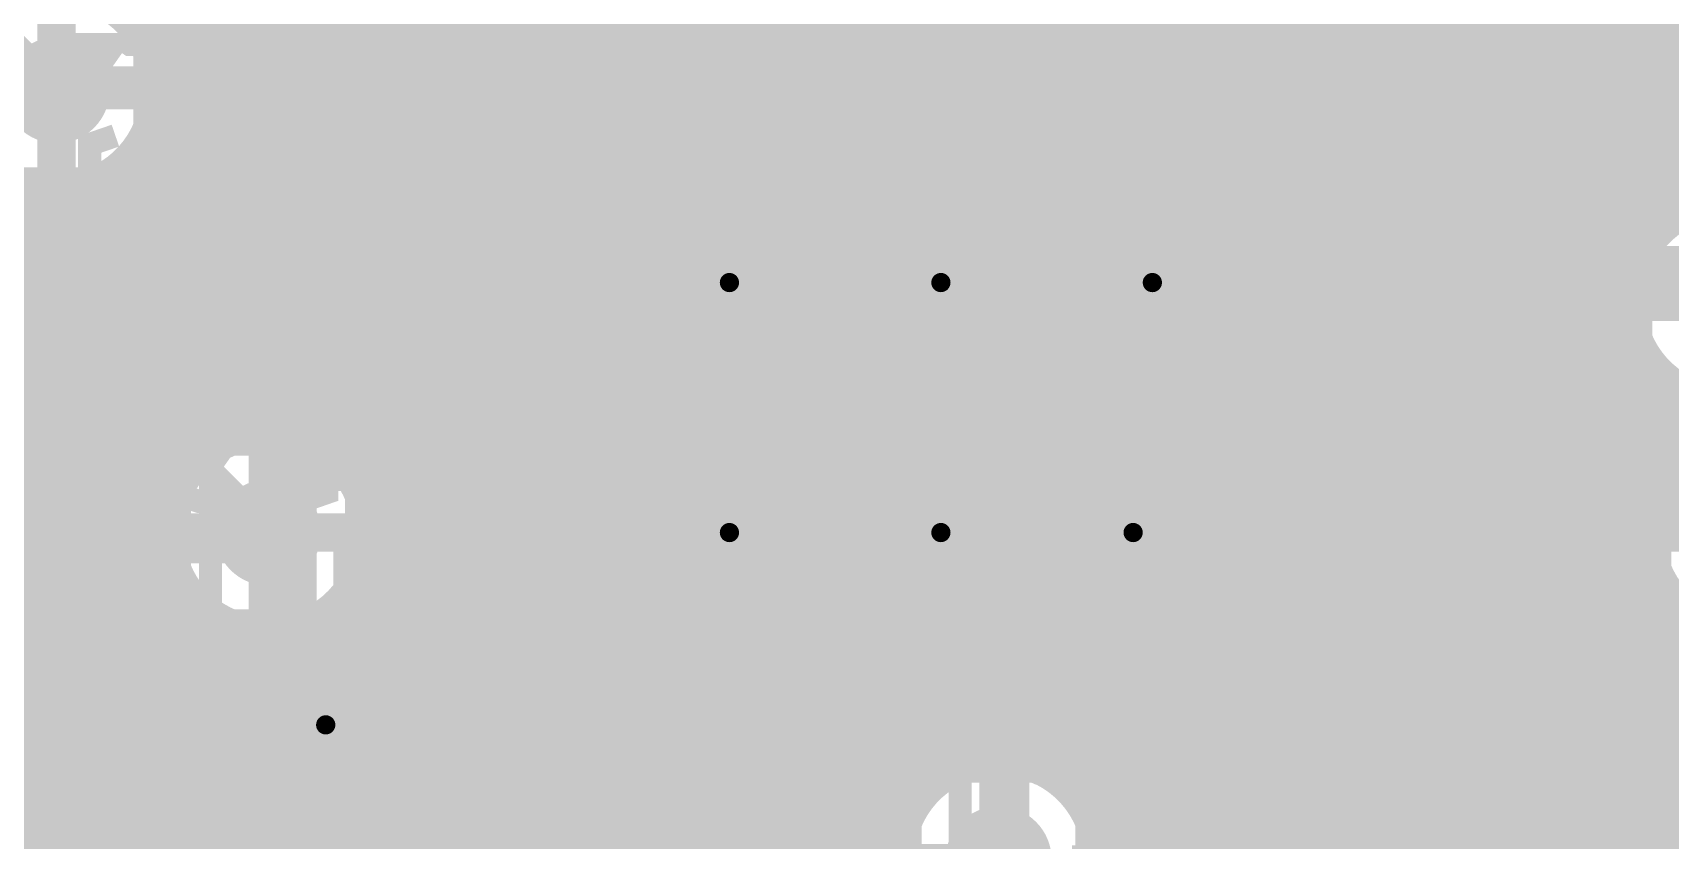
# Model space of a CAD drawing. Extents: x -7 to 100, y -42 to 30.
# Drawn here: x 81 to 91.81, y 6.1 to 11.43 of the extents above; entities that cross this region are included whole.
import ezdxf

# ---------------------------------------------------------------- set-up
doc = ezdxf.new("R2010")
doc.units = 0
doc.header["$MEASUREMENT"] = 0
doc.layers.get('0').update_dxf_attribs({"linetype": 'CONTINUOUS'})
for name, color, linetype in [('22-315-0_BOT', 7, 'CONTINUOUS'), ('22-315-0_DRD', 7, 'CONTINUOUS'), ('22-315-0_GND', 6, 'CONTINUOUS'), ('22-315-0_IN1', 4, 'CONTINUOUS'), ('22-315-0_SMB', 3, 'CONTINUOUS'), ('22-315-0_SMT', 5, 'CONTINUOUS'), ('22-315-0_SPB', 10, 'CONTINUOUS'), ('22-315-0_SPT', 14, 'CONTINUOUS'), ('22-315-0_SSB', 9, 'CONTINUOUS'), ('22-315-0_SST', 12, 'CONTINUOUS'), ('22-315-0_TOP', 11, 'CONTINUOUS'), ('THRUHOLE_TAP', 15, 'CONTINUOUS')]:
    doc.layers.add(name, color=color, linetype=linetype)

# ---------------------------------------------------------------- blocks, each defined once
blk = doc.blocks.new('ROUND_30')
at = {"const_width": 0.35052}
blk.add_lwpolyline([(-0.17526, 0, 1), (0.17526, 0, 1)], format="xyb", close=True, dxfattribs=at)
blk = doc.blocks.new('ROUND_56')
at = {"const_width": 0.35052}
blk.add_lwpolyline([(-0.17526, 0, 1), (0.17526, 0, 1)], format="xyb", close=True, dxfattribs=at)
blk = doc.blocks.new('RECTANGLE_23')
blk.add_solid([(0.508, 0.635), (0.508, -0.635), (-0.508, 0.635), (-0.508, -0.635)])
blk = doc.blocks.new('ROUND_65')
at = {"const_width": 0.35052}
blk.add_lwpolyline([(-0.17526, 0, 1), (0.17526, 0, 1)], format="xyb", close=True, dxfattribs=at)
blk = doc.blocks.new('ROUND_80')
at = {"const_width": 0.0635}
blk.add_lwpolyline([(-0.03175, 0, 1), (0.03175, 0, 1)], format="xyb", close=True, dxfattribs=at)
blk = doc.blocks.new('ROUND_81')
at = {"const_width": 0.0635}
blk.add_lwpolyline([(-0.03175, 0, 1), (0.03175, 0, 1)], format="xyb", close=True, dxfattribs=at)
blk = doc.blocks.new('RECTANGLE_2')
blk.add_solid([(0.63627, 0.51308), (0.63627, -0.51308), (-0.63627, 0.51308), (-0.63627, -0.51308)])
blk = doc.blocks.new('RECTANGLE_8')
blk.add_solid([(0.4826, 0.4064), (0.4826, -0.4064), (-0.4826, 0.4064), (-0.4826, -0.4064)])
blk = doc.blocks.new('RECTANGLE_39')
blk.add_solid([(1.49987, 2.16027), (1.49987, -2.16027), (-1.49987, 2.16027), (-1.49987, -2.16027)])
blk = doc.blocks.new('RECTANGLE_40')
blk.add_solid([(0.82423, 0.22479), (0.82423, -0.22479), (-0.82423, 0.22479), (-0.82423, -0.22479)])
blk = doc.blocks.new('ROUND_83')
at = {"const_width": 0.10033}
blk.add_lwpolyline([(-0.050164, 0, 1), (0.050164, 0, 1)], format="xyb", close=True, dxfattribs=at)

msp = doc.modelspace()

# ---------------------------------------------------------------- linework, layer by layer
at = {"layer": '22-315-0_BOT'}
for points, const_width in [([(69.85, 26.67), (71.882, 28.702), (79.883, 28.702), (82.042, 26.543), (85.217, 26.543), (86.487, 25.273), (88.9, 25.273), (93.472, 20.701), (93.472, 8.128), (91.059, 5.715), (89.408, 5.715), (88.519, 6.604), (88.519, 6.858)], 0.2032), ([(85.6996, 24.4856), (85.6996, 7.8232)], 0.254), ([(85.9282, 24.4856), (85.9282, 7.8232)], 0.254), ([(86.1568, 24.4856), (86.1568, 7.8232)], 0.254), ([(86.3854, 24.4856), (86.3854, 7.8232)], 0.254), ([(86.614, 24.4856), (86.614, 7.8232)], 0.254), ([(86.8426, 24.4856), (86.8426, 7.8232)], 0.254), ([(87.0712, 24.4856), (87.0712, 6.57606)], 0.254), ([(87.2998, 24.4856), (87.2998, 6.64464)], 0.254), ([(87.5284, 24.4856), (87.5284, 6.63194)], 0.254), ([(87.757, 24.4856), (87.757, 7.8232)], 0.254), ([(87.9856, 24.4856), (87.9856, 7.8232)], 0.254), ([(88.2142, 24.4856), (88.2142, 7.8232)], 0.254), ([(88.4428, 24.4856), (88.4428, 7.8232)], 0.254), ([(88.6714, 24.29256), (88.6714, 7.8232)], 0.254), ([(84.074, 6.858), (83.312, 7.62), (83.312, 8.382), (82.423, 9.271), (82.423, 12.7), (81.407, 13.716), (81.407, 14.859), (82.677, 16.129), (82.677, 20.701), (84.963, 22.987), (84.963, 24.13)], 0.2032), ([(88.9, 24.06396), (88.9, 7.8232)], 0.254), ([(89.1286, 23.83536), (89.1286, 7.8232)], 0.254), ([(85.471, 23.67788), (85.471, 7.8232)], 0.254), ([(89.3572, 23.60676), (89.3572, 6.33984)], 0.254), ([(89.5858, 23.37816), (89.5858, 6.1214)], 0.254), ([(89.8144, 23.14956), (89.8144, 7.8232)], 0.254), ([(90.043, 22.92096), (90.043, 7.8232)], 0.254), ([(90.2716, 22.69236), (90.2716, 7.8232)], 0.254), ([(90.5002, 22.46376), (90.5002, 7.8232)], 0.254), ([(90.7288, 22.23516), (90.7288, 7.8232)], 0.254), ([(90.9574, 22.00656), (90.9574, 7.8232)], 0.254), ([(91.186, 21.77796), (91.186, 7.8232)], 0.254), ([(91.4146, 21.54936), (91.4146, 6.64464)], 0.254), ([(85.2424, 21.15058), (85.2424, 5.5372)], 0.254), ([(85.0138, 20.79752), (85.0138, 5.5372)], 0.254), ([(84.7852, 20.56892), (84.7852, 7.8232)], 0.254), ([(83.6422, 15.88516), (83.6422, 8.61822)], 0.254), ([(83.8708, 15.92072), (83.8708, 7.8232)], 0.254), ([(84.0994, 15.92072), (84.0994, 7.8232)], 0.254), ([(84.328, 15.92072), (84.328, 7.8232)], 0.254), ([(84.5566, 15.92072), (84.5566, 7.8232)], 0.254), ([(83.4136, 15.65656), (83.4136, 8.85444)], 0.254), ([(83.185, 15.42796), (83.185, 9.08304)], 0.254), ([(82.9564, 15.19936), (82.9564, 9.31164)], 0.254), ([(74.803, 13.335), (77.724, 13.335), (79.121, 11.938), (80.264, 11.938), (81.153, 11.049)], 0.2032), ([(91.5162, 13.335), (91.5162, 9.652)], 0.254), ([(82.8294, 12.7), (82.8294, 9.43864)], 0.254), ([(91.5162, 11.3538), (82.8294, 11.3538)], 0.254), ([(77.216, 11.303), (79.375, 11.303), (82.55, 8.128)], 0.2032), ([(91.5162, 11.1252), (82.8294, 11.1252)], 0.254), ([(91.5162, 10.8966), (82.8294, 10.8966)], 0.254), ([(91.5162, 10.668), (82.8294, 10.668)], 0.254), ([(91.5162, 10.4394), (82.8294, 10.4394)], 0.254), ([(91.5162, 10.2108), (82.8294, 10.2108)], 0.254), ([(91.5162, 9.9822), (82.8294, 9.9822)], 0.254), ([(91.5162, 9.7536), (82.8294, 9.7536)], 0.254), ([(91.5289, 9.525), (82.8294, 9.525)], 0.254), ([(82.8294, 9.43864), (83.59902, 8.66902)], 0.254), ([(91.61526, 9.2964), (82.97164, 9.2964)], 0.254), ([(91.6432, 9.25322), (91.6432, 6.87324)], 0.254), ([(91.84132, 9.0678), (83.20024, 9.0678)], 0.254), ([(91.8718, 9.05002), (91.8718, 8.63092)], 0.254), ([(81.17586, 8.92556), (81.8769, 8.22452)], 0.254), ([(81.1784, 8.89), (81.1784, 8.128)], 0.254), ([(81.26476, 8.8392), (81.1784, 8.8392)], 0.254), ([(81.3562, 8.74776), (81.3562, 7.8232)], 0.254), ([(92.59316, 8.8392), (83.42884, 8.8392)], 0.254), ([(81.49336, 8.6106), (81.1784, 8.6106)], 0.254), ([(91.84894, 8.6106), (83.64728, 8.6106)], 0.254), ([(81.5848, 8.51916), (81.5848, 7.8232)], 0.254), ([(81.72196, 8.382), (81.1784, 8.382)], 0.254), ([(83.7184, 8.382), (83.7184, 7.8232)], 0.254), ([(91.69908, 8.382), (83.7184, 8.382)], 0.254), ([(81.8134, 8.29056), (81.8134, 7.8232)], 0.254), ([(81.86928, 8.1534), (81.1784, 8.1534)], 0.254), ([(91.64828, 8.1534), (83.7184, 8.1534)], 0.254), ([(81.89976, 7.9248), (81.12252, 7.9248)], 0.254), ([(81.1276, 7.92988), (81.1276, 7.8232)], 0.254), ([(91.67876, 7.9248), (83.7184, 7.9248)], 0.254), ([(81.94294, 7.8232), (81.04124, 7.8232)], 0.254), ([(81.661, 7.8232), (81.661, 6.858)], 0.254), ([(84.9122, 7.8232), (83.7184, 7.8232)], 0.254), ([(84.9122, 7.8232), (84.9122, 5.8928)], 0.254), ([(86.9442, 7.8232), (85.2678, 7.8232), (85.2678, 5.8928)], 0.254), ([(86.106, 7.8232), (86.106, 6.858)], 0.254), ([(86.9442, 7.8232), (86.9442, 6.49478)], 0.254), ([(89.3572, 7.8232), (87.6808, 7.8232)], 0.254), ([(87.6808, 7.8232), (87.6808, 6.57606)], 0.254), ([(89.3572, 7.8232), (89.3572, 6.33984)], 0.254), ([(91.3892, 7.8232), (89.7128, 7.8232)], 0.254), ([(89.7128, 7.8232), (89.7128, 6.1214)], 0.254), ([(90.551, 7.8232), (90.551, 6.858)], 0.254), ([(93.75902, 7.84098), (91.3511, 5.43052)], 0.254), ([(91.3892, 7.8232), (91.3892, 6.61924)], 0.254), ([(85.2678, 7.6962), (84.9122, 7.6962)], 0.254), ([(87.6808, 7.6962), (86.9442, 7.6962)], 0.254), ([(89.7128, 7.6962), (89.3572, 7.6962)], 0.254), ([(91.80322, 7.6962), (91.3892, 7.6962)], 0.254), ([(91.8718, 7.62508), (91.8718, 7.10184)], 0.254), ([(82.4992, 7.44982), (82.4992, 5.8928)], 0.254), ([(82.4992, 7.44982), (82.4992, 1.83388)], 0.254), ([(82.4992, 7.44982), (82.55, 7.44792)], 0.254), ([(82.93608, 7.4676), (82.71002, 7.4676)], 0.254), ([(82.7278, 7.47014), (82.7278, 1.87452)], 0.254), ([(85.2678, 7.4676), (84.9122, 7.4676)], 0.254), ([(87.6808, 7.4676), (86.9442, 7.4676)], 0.254), ([(89.7128, 7.4676), (89.3572, 7.4676)], 0.254), ([(92.16644, 7.4676), (91.3892, 7.4676)], 0.254), ([(92.22486, 7.4549), (91.3892, 6.61924)], 0.254), ([(82.9564, 7.42188), (82.9564, 1.83388)], 0.254), ([(83.11896, 7.239), (82.4992, 7.239)], 0.254), ([(83.02752, 7.3279), (83.2358, 7.12216)], 0.254), ([(85.2678, 7.239), (84.9122, 7.239)], 0.254), ([(87.6808, 7.239), (86.9442, 7.239)], 0.254), ([(89.7128, 7.239), (89.3572, 7.239)], 0.254), ([(92.00896, 7.239), (91.3892, 7.239)], 0.254), ([(83.185, 7.17296), (83.185, 1.8161)], 0.254), ([(83.2358, 7.12216), (83.2358, 5.8928)], 0.254), ([(83.2358, 7.0104), (82.4992, 7.0104)], 0.254), ([(85.2678, 7.0104), (84.9122, 7.0104)], 0.254), ([(87.6808, 7.0104), (86.9442, 7.0104)], 0.254), ([(89.7128, 7.0104), (89.3572, 7.0104)], 0.254), ([(91.78036, 7.0104), (91.3892, 7.0104)], 0.254), ([(80.8228, 6.858), (81.661, 6.858)], 0.254), ([(81.661, 5.8928), (81.661, 6.858)], 0.254), ([(82.4992, 6.858), (81.661, 6.858)], 0.254), ([(81.661, 6.858), (82.931, 6.858)], 0.2032), ([(82.931, 6.858), (81.661, 6.858)], 0.2032), ([(85.2678, 6.858), (86.106, 6.858)], 0.254), ([(86.106, 5.8928), (86.106, 6.858)], 0.254), ([(86.9442, 6.858), (86.106, 6.858)], 0.254), ([(89.7128, 6.858), (90.551, 6.858)], 0.254), ([(91.3892, 6.858), (90.551, 6.858)], 0.254), ([(83.2358, 6.7818), (82.4992, 6.7818)], 0.254), ([(85.2678, 6.7818), (84.9122, 6.7818)], 0.254), ([(87.6808, 6.7818), (86.9442, 6.7818)], 0.254), ([(89.7128, 6.7818), (89.3572, 6.7818)], 0.254), ([(91.55176, 6.7818), (91.3892, 6.7818)], 0.254), ([(83.2358, 6.5532), (82.4992, 6.5532)], 0.254), ([(85.2678, 6.5532), (84.9122, 6.5532)], 0.254), ([(87.02802, 6.5532), (86.9442, 6.5532)], 0.254), ([(89.7128, 6.5532), (89.3572, 6.5532)], 0.254), ([(83.2358, 6.3246), (82.4992, 6.3246)], 0.254), ([(85.2678, 6.3246), (84.9122, 6.3246)], 0.254), ([(89.3572, 6.33984), (89.57564, 6.1214)], 0.254), ([(89.7128, 6.3246), (89.37244, 6.3246)], 0.254), ([(83.2358, 6.096), (82.4992, 6.096)], 0.254), ([(85.2678, 6.096), (84.9122, 6.096)], 0.254), ([(89.7128, 6.1214), (89.57564, 6.1214)], 0.254)]:
    msp.add_lwpolyline(points, dxfattribs=dict(at, const_width=const_width))
at = {"layer": '22-315-0_BOT', "const_width": 0.254}
for points in [[(91.5162, 9.652, 0.4142136), (92.202, 8.9662)], [(81.1784, 8.89, 0.0219584), (81.17683, 8.92564)], [(81.1784, 8.89, 0.0219584), (81.17683, 8.92564)], [(92.329, 8.80872, 0.4142136), (91.64828, 8.128)], [(83.7184, 8.382, 0.1989124), (83.59937, 8.66937)], [(81.8769, 8.22452, 0.0356214), (81.87002, 8.128)], [(81.05902, 7.84098, 0.1989124), (81.17791, 8.128)], [(81.86928, 8.128, 0.1168577), (81.94165, 7.82255)], [(91.64828, 8.128, 0.3699373), (92.22486, 7.4549)], [(82.55, 7.44728, 0.140665), (82.91101, 7.55089)], [(82.91068, 7.55142, 0.1552667), (83.02411, 7.33211)], [(82.91068, 7.55142, 0.1552667), (83.02411, 7.33211)], [(87.376, 6.64972, 0.1736055), (86.94397, 6.49505)], [(87.6808, 6.57606, 0.1168576), (87.376, 6.64828)]]:
    msp.add_lwpolyline(points, format="xyb", dxfattribs=at)
at = {"layer": '22-315-0_DRD', "const_width": 0.254}
for points in [[(84.963, 12.192), (84.963, 10.922)], [(85.598, 12.192), (85.598, 10.922)], [(86.233, 10.922), (86.233, 12.192)], [(86.36, 12.192), (86.36, 10.922)], [(86.995, 12.192), (86.995, 10.922)], [(87.63, 10.922), (87.63, 12.192)], [(87.757, 12.192), (87.757, 10.922)], [(88.392, 12.192), (88.392, 10.922)], [(89.027, 10.922), (89.027, 12.192)], [(81.153, 11.684), (81.153, 10.414)], [(81.788, 10.414), (81.788, 11.684)], [(81.788, 11.049), (80.518, 11.049)], [(84.963, 10.922), (86.233, 10.922)], [(86.36, 10.922), (87.63, 10.922)], [(87.757, 10.922), (89.027, 10.922)], [(80.518, 10.414), (81.788, 10.414)], [(84.963, 10.414), (84.963, 9.144)], [(86.233, 10.414), (84.963, 10.414)], [(85.598, 10.414), (85.598, 9.144)], [(86.233, 9.144), (86.233, 10.414)], [(86.36, 10.414), (86.36, 9.144)], [(87.63, 10.414), (86.36, 10.414)], [(86.995, 10.414), (86.995, 9.144)], [(87.63, 9.144), (87.63, 10.414)], [(87.757, 10.414), (87.757, 9.144)], [(89.027, 10.414), (87.757, 10.414)], [(88.392, 10.414), (88.392, 9.144)], [(89.027, 9.144), (89.027, 10.414)], [(91.567, 10.287), (91.567, 9.017)], [(92.837, 10.287), (91.567, 10.287)], [(86.233, 9.779), (84.963, 9.779)], [(87.63, 9.779), (86.36, 9.779)], [(89.027, 9.779), (87.757, 9.779)], [(92.837, 9.652), (91.567, 9.652)], [(84.963, 9.144), (86.233, 9.144)], [(86.36, 9.144), (87.63, 9.144)], [(87.757, 9.144), (89.027, 9.144)], [(91.567, 9.017), (92.837, 9.017)], [(81.915, 8.763), (81.915, 7.493)], [(83.185, 8.763), (81.915, 8.763)], [(82.55, 8.763), (82.55, 7.493)], [(83.185, 7.493), (83.185, 8.763)], [(84.963, 8.763), (84.963, 7.493)], [(86.233, 8.763), (84.963, 8.763)], [(85.598, 8.763), (85.598, 7.493)], [(86.233, 7.493), (86.233, 8.763)], [(86.36, 8.763), (86.36, 7.493)], [(87.63, 8.763), (86.36, 8.763)], [(86.995, 8.763), (86.995, 7.493)], [(87.63, 8.763), (87.63, 7.493)], [(88.9, 8.763), (87.63, 8.763)], [(87.63, 7.493), (87.63, 8.763)], [(88.265, 8.763), (88.265, 7.493)], [(88.9, 7.493), (88.9, 8.763)], [(91.694, 8.763), (91.694, 7.493)], [(92.964, 8.763), (91.694, 8.763)], [(83.185, 8.128), (81.915, 8.128)], [(86.233, 8.128), (84.963, 8.128)], [(87.63, 8.128), (86.36, 8.128)], [(88.9, 8.128), (87.63, 8.128)], [(92.964, 8.128), (91.694, 8.128)], [(81.915, 7.493), (83.185, 7.493)], [(82.296, 7.493), (82.296, 6.223)], [(83.566, 7.493), (82.296, 7.493)], [(82.296, 7.493), (82.296, 6.223)], [(83.566, 7.493), (82.296, 7.493)], [(82.931, 7.493), (82.931, 6.223)], [(82.931, 7.493), (82.931, 6.223)], [(83.566, 6.223), (83.566, 7.493)], [(83.566, 6.223), (83.566, 7.493)], [(84.963, 7.493), (86.233, 7.493)], [(86.36, 7.493), (87.63, 7.493)], [(87.63, 7.493), (88.9, 7.493)], [(91.694, 7.493), (92.964, 7.493)], [(83.566, 6.858), (82.296, 6.858)], [(83.566, 6.858), (82.296, 6.858)], [(86.741, 6.604), (86.741, 5.334)], [(88.011, 6.604), (86.741, 6.604)], [(87.376, 6.604), (87.376, 5.334)], [(88.011, 5.334), (88.011, 6.604)], [(82.296, 6.223), (83.566, 6.223)], [(82.296, 6.223), (83.566, 6.223)]]:
    msp.add_lwpolyline(points, dxfattribs=at)
at = {"layer": '22-315-0_IN1', "const_width": 0.254}
for points in [[(89.2048, 29.337), (89.2048, 0.508)], [(90.805, 24.30018), (90.805, 0.508)], [(91.0336, 24.30018), (91.0336, 0.508)], [(91.2622, 24.30018), (91.2622, 0.508)], [(91.4908, 24.30018), (91.4908, 1.61544)], [(83.7184, 22.81936), (83.7184, 0.508)], [(83.4898, 22.63394), (83.4898, 7.24408)], [(83.0326, 22.57806), (83.0326, 8.60552)], [(83.2612, 22.56536), (83.2612, 7.45236)], [(83.947, 21.09216), (83.947, 0.508)], [(84.1756, 20.7899), (84.1756, 0.508)], [(84.4042, 20.67814), (84.4042, 0.508)], [(84.6328, 20.65782), (84.6328, 0.508)], [(84.8614, 20.71624), (84.8614, 0.508)], [(89.4334, 15.57782), (89.4334, 0.508)], [(90.5764, 15.45082), (90.5764, 0.508)], [(89.662, 15.31366), (89.662, 0.508)], [(90.3478, 15.2654), (90.3478, 0.508)], [(89.8906, 15.21206), (89.8906, 0.508)], [(90.1192, 15.19936), (90.1192, 0.508)], [(82.804, 13.85316), (82.804, 8.75792)], [(82.5754, 13.5509), (82.5754, 8.80618)], [(82.3468, 13.43914), (82.3468, 8.7757)], [(91.7194, 12.85494), (91.7194, 10.12952)], [(82.1182, 11.94308), (82.1182, 8.65378)], [(81.8896, 11.80592), (81.8896, 8.28802)], [(81.661, 11.76528), (81.661, 11.50112)], [(84.92236, 11.4808), (81.67878, 11.4808)], [(86.31936, 11.4808), (86.27364, 11.4808)], [(87.71636, 11.4808), (87.67064, 11.4808)], [(96.78416, 11.4808), (89.06764, 11.4808)], [(84.99094, 11.2522), (81.8007, 11.2522)], [(86.38794, 11.2522), (86.20506, 11.2522)], [(86.233, 11.31316), (86.233, 10.0203)], [(87.78494, 11.2522), (87.60206, 11.2522)], [(87.6046, 11.25474), (87.6046, 10.07872)], [(96.90862, 11.2522), (88.99906, 11.2522)], [(86.4616, 11.13536), (86.4616, 10.20064)], [(87.8332, 11.16838), (87.8332, 10.16508)], [(88.9762, 11.20902), (88.9762, 10.12698)], [(85.17636, 11.0236), (81.83118, 11.0236)], [(85.09, 11.10488), (85.09, 10.23112)], [(86.57336, 11.0236), (86.01964, 11.0236)], [(87.97036, 11.0236), (87.41664, 11.0236)], [(97.12706, 11.0236), (88.81364, 11.0236)], [(85.3186, 10.93724), (85.3186, 10.39876)], [(86.0044, 11.0109), (86.0044, 10.32256)], [(86.6902, 10.94994), (86.6902, 10.38606)], [(87.376, 10.99312), (87.376, 10.34288)], [(88.0618, 10.96264), (88.0618, 10.37336)], [(88.7476, 10.97788), (88.7476, 10.35812)], [(85.5472, 10.87882), (85.5472, 10.45718)], [(85.7758, 10.89914), (85.7758, 10.43432)], [(86.9188, 10.88136), (86.9188, 10.45464)], [(87.1474, 10.89406), (87.1474, 10.44194)], [(88.2904, 10.8839), (88.2904, 10.44956)], [(88.519, 10.88898), (88.519, 10.44702)], [(97.22612, 10.795), (81.78292, 10.795)], [(81.661, 10.59688), (81.661, 0.508)], [(96.96196, 10.5664), (81.63052, 10.5664)], [(80.9752, 10.39114), (80.9752, 3.76936)], [(81.2038, 10.37082), (81.2038, 3.56108)], [(81.4324, 10.42924), (81.4324, 0.508)], [(85.20938, 10.3378), (74.16292, 10.3378)], [(86.60638, 10.3378), (85.98408, 10.3378)], [(88.00338, 10.3378), (87.38108, 10.3378)], [(96.81464, 10.3378), (88.77808, 10.3378)], [(85.00364, 10.1092), (69.25818, 10.1092)], [(86.40064, 10.1092), (86.19236, 10.1092)], [(87.79764, 10.1092), (87.58936, 10.1092)], [(91.69908, 10.1092), (88.98636, 10.1092)], [(84.9249, 9.8806), (69.19976, 9.8806)], [(86.3219, 9.8806), (86.26856, 9.8806)], [(87.7189, 9.8806), (87.66556, 9.8806)], [(91.56192, 9.8806), (89.06256, 9.8806)], [(84.92998, 9.652), (69.03212, 9.652)], [(86.32698, 9.652), (86.26602, 9.652)], [(87.72398, 9.652), (87.66302, 9.652)], [(91.52128, 9.652), (89.06002, 9.652)], [(86.233, 9.53516), (86.233, 8.3693)], [(85.01888, 9.4234), (63.40602, 9.4234)], [(86.41588, 9.4234), (86.17712, 9.4234)], [(87.81288, 9.4234), (87.57412, 9.4234)], [(87.6046, 9.47674), (87.6046, 8.42772)], [(91.56192, 9.4234), (88.97112, 9.4234)], [(88.9762, 9.43102), (88.9762, 0.508)], [(85.09, 9.32688), (85.09, 8.58012)], [(86.4616, 9.35736), (86.4616, 8.54964)], [(87.8332, 9.39038), (87.8332, 8.65378)], [(85.25002, 9.1948), (69.85508, 9.1948)], [(86.64702, 9.1948), (85.94598, 9.1948)], [(86.0044, 9.2329), (86.0044, 8.67156)], [(88.04402, 9.1948), (87.34298, 9.1948)], [(87.376, 9.21512), (87.376, 8.69188)], [(88.0618, 9.18464), (88.0618, 8.7757)], [(91.69908, 9.1948), (88.73998, 9.1948)], [(88.7476, 9.19988), (88.7476, 8.60552)], [(85.3186, 9.15924), (85.3186, 8.74776)], [(85.5472, 9.10082), (85.5472, 8.80618)], [(85.7758, 9.12114), (85.7758, 8.78332)], [(86.6902, 9.17194), (86.6902, 8.73506)], [(86.9188, 9.10336), (86.9188, 8.80364)], [(87.1474, 9.11606), (87.1474, 8.79094)], [(88.2904, 9.1059), (88.2904, 8.80618)], [(88.519, 9.11098), (88.519, 8.75792)], [(91.7194, 9.17194), (91.7194, 8.42772)], [(97.2058, 8.9662), (70.06336, 8.9662)], [(82.24774, 8.7376), (70.13956, 8.7376)], [(85.29574, 8.7376), (82.84972, 8.7376)], [(86.69274, 8.7376), (85.89772, 8.7376)], [(87.96274, 8.7376), (87.29472, 8.7376)], [(92.02674, 8.7376), (88.56472, 8.7376)], [(81.98612, 8.509), (70.13702, 8.509)], [(85.03412, 8.509), (83.11388, 8.509)], [(86.43112, 8.509), (86.16188, 8.509)], [(87.70112, 8.509), (87.55888, 8.509)], [(91.76512, 8.509), (88.82888, 8.509)], [(81.88706, 8.2804), (70.04812, 8.2804)], [(84.93506, 8.2804), (83.21294, 8.2804)], [(86.33206, 8.2804), (86.26094, 8.2804)], [(91.66606, 8.2804), (88.92794, 8.2804)], [(81.87436, 8.0518), (69.81698, 8.0518)], [(84.92236, 8.0518), (83.22564, 8.0518)], [(86.31936, 8.0518), (86.27364, 8.0518)], [(91.65336, 8.0518), (88.94064, 8.0518)], [(81.8896, 7.96544), (81.8896, 3.46202)], [(86.233, 7.88416), (86.233, 0.508)], [(81.94294, 7.8232), (67.83578, 7.8232)], [(84.99094, 7.8232), (83.15706, 7.8232)], [(86.38794, 7.8232), (86.20506, 7.8232)], [(87.65794, 7.8232), (87.60206, 7.8232)], [(87.6046, 7.82574), (87.6046, 6.60908)], [(91.72194, 7.8232), (88.87206, 7.8232)], [(91.7194, 7.82574), (91.7194, 1.80086)], [(85.09, 7.67588), (85.09, 0.508)], [(86.4616, 7.70636), (86.4616, 0.508)], [(82.12836, 7.5946), (67.47002, 7.5946)], [(82.1182, 7.60222), (82.1182, 3.82778)], [(85.17636, 7.5946), (82.97164, 7.5946)], [(83.0326, 7.64794), (83.0326, 7.52856)], [(86.0044, 7.5819), (86.0044, 0.508)], [(86.57336, 7.5946), (86.01964, 7.5946)], [(87.376, 7.56412), (87.376, 6.64972)], [(87.84336, 7.5946), (87.41664, 7.5946)], [(87.8332, 7.60222), (87.8332, 6.47192)], [(91.90736, 7.5946), (88.68664, 7.5946)], [(88.7476, 7.64794), (88.7476, 4.36372)], [(82.3468, 7.47776), (82.3468, 7.20598)], [(82.55, 7.44728), (82.59579, 7.44882)], [(82.931, 7.53872), (82.88521, 7.53718)], [(82.931, 7.53872), (82.88521, 7.53718)], [(85.3186, 7.50824), (85.3186, 0.508)], [(85.5472, 7.44982), (85.5472, 0.508)], [(85.7758, 7.47014), (85.7758, 0.508)], [(86.6902, 7.52094), (86.6902, 0.508)], [(86.9188, 7.45236), (86.9188, 6.47192)], [(87.1474, 7.46506), (87.1474, 6.60908)], [(88.0618, 7.47776), (88.0618, 4.73964)], [(88.2904, 7.44728), (88.2904, 4.72694)], [(88.519, 7.49808), (88.519, 4.62788)], [(82.47888, 7.366), (56.06288, 7.366)], [(99.441, 7.366), (83.38312, 7.366)], [(82.31124, 7.1374), (57.19064, 7.1374)], [(99.441, 7.1374), (83.55076, 7.1374)], [(82.25282, 6.9088), (65.35674, 6.9088)], [(99.441, 6.9088), (83.60918, 6.9088)], [(82.27314, 6.6802), (65.6844, 6.6802)], [(99.441, 6.6802), (83.58632, 6.6802)], [(82.3468, 6.51002), (82.3468, 3.9497)], [(82.3849, 6.4516), (65.87744, 6.4516)], [(86.89594, 6.4516), (83.47456, 6.4516)], [(83.4898, 6.46938), (83.4898, 0.508)], [(99.441, 6.4516), (87.85352, 6.4516)], [(82.5754, 6.27888), (82.5754, 3.98018)], [(83.2612, 6.26364), (83.2612, 1.61544)], [(82.68716, 6.223), (65.99936, 6.223)], [(82.804, 6.18998), (82.804, 3.93192)], [(83.0326, 6.1849), (83.0326, 3.77952)], [(86.74608, 6.223), (83.1723, 6.223)], [(99.441, 6.223), (88.00592, 6.223)], [(86.69528, 5.9944), (66.07048, 5.9944)], [(95.41002, 5.9944), (88.05418, 5.9944)]]:
    msp.add_lwpolyline(points, dxfattribs=at)
for points in [[(81.153, 11.72972, 0.4142136), (80.47228, 11.049)], [(81.83372, 11.049, 0.4142136), (81.153, 11.72972)], [(84.91728, 11.557, 0.4142136), (85.598, 10.87628)], [(85.598, 10.87628, 0.4142136), (86.27872, 11.557)], [(86.31428, 11.557, 0.4142136), (86.995, 10.87628)], [(86.995, 10.87628, 0.4142136), (87.67572, 11.557)], [(87.71128, 11.557, 0.4142136), (88.392, 10.87628)], [(88.392, 10.87628, 0.4142136), (89.07272, 11.557)], [(80.47228, 11.049, 0.4142136), (81.153, 10.36828)], [(81.153, 10.36828, 0.4142136), (81.83372, 11.049)], [(85.598, 10.45972, 0.4142136), (84.91728, 9.779)], [(86.27872, 9.779, 0.4142136), (85.598, 10.45972)], [(86.995, 10.45972, 0.4142136), (86.31428, 9.779)], [(87.67572, 9.779, 0.4142136), (86.995, 10.45972)], [(88.392, 10.45972, 0.4142136), (87.71128, 9.779)], [(89.07272, 9.779, 0.4142136), (88.392, 10.45972)], [(92.202, 10.33272, 0.4142136), (91.52128, 9.652)], [(84.91728, 9.779, 0.4142136), (85.598, 9.09828)], [(85.598, 9.09828, 0.4142136), (86.27872, 9.779)], [(86.31428, 9.779, 0.4142136), (86.995, 9.09828)], [(86.995, 9.09828, 0.4142136), (87.67572, 9.779)], [(87.71128, 9.779, 0.4142136), (88.392, 9.09828)], [(88.392, 9.09828, 0.4142136), (89.07272, 9.779)], [(91.52128, 9.652, 0.4142136), (92.202, 8.97128)], [(82.55, 8.80872, 0.4142136), (81.86928, 8.128)], [(83.23072, 8.128, 0.4142136), (82.55, 8.80872)], [(85.598, 8.80872, 0.4142136), (84.91728, 8.128)], [(86.27872, 8.128, 0.4142136), (85.598, 8.80872)], [(86.995, 8.80872, 0.4142136), (86.31428, 8.128)], [(87.63, 8.3693, 0.3114339), (86.995, 8.80618)], [(88.265, 8.80872, 0.3114344), (87.63, 8.3693)], [(88.94572, 8.128, 0.4142136), (88.265, 8.80872)], [(92.329, 8.80872, 0.4142136), (91.64828, 8.128)], [(81.86928, 8.128, 0.4142136), (82.55, 7.44728)], [(82.88528, 7.53618, 0.2701369), (83.23072, 8.128)], [(84.91728, 8.128, 0.4142136), (85.598, 7.44728)], [(85.598, 7.44728, 0.4142136), (86.27872, 8.128)], [(86.31428, 8.128, 0.4142136), (86.995, 7.44728)], [(88.265, 7.44728, 0.4142136), (88.94572, 8.128)], [(91.64828, 8.128, 0.4142136), (92.329, 7.44728)], [(86.995, 7.44728, 0.3104767), (87.63, 7.88416)], [(87.63, 7.88416, 0.3104759), (88.265, 7.44728)], [(82.59572, 7.44982, 0.2701369), (82.25028, 6.858)], [(82.59572, 7.44982, 0.2701369), (82.25028, 6.858)], [(83.61172, 6.858, 0.4142136), (82.931, 7.53872)], [(83.61172, 6.858, 0.4142136), (82.931, 7.53872)], [(82.25028, 6.858, 0.4142136), (82.931, 6.17728)], [(82.25028, 6.858, 0.4142136), (82.931, 6.17728)], [(82.931, 6.17728, 0.4142136), (83.61172, 6.858)], [(82.931, 6.17728, 0.4142136), (83.61172, 6.858)], [(87.376, 6.64972, 0.4142136), (86.69528, 5.969)], [(88.05672, 5.969, 0.4142136), (87.376, 6.64972)]]:
    msp.add_lwpolyline(points, format="xyb", dxfattribs=at)
at = {"layer": '22-315-0_SMB', "const_width": 0.254}
for points in [[(86.0298, 24.384), (86.0298, 8.001)], [(86.2584, 24.384), (86.2584, 8.001)], [(86.487, 24.384), (86.487, 8.001)], [(86.7156, 24.384), (86.7156, 8.001)], [(86.9442, 24.384), (86.9442, 8.001)], [(87.1728, 24.384), (87.1728, 8.001)], [(87.4014, 24.384), (87.4014, 8.001)], [(87.63, 24.384), (87.63, 8.001)], [(87.8586, 24.384), (87.8586, 8.001)], [(88.0872, 24.384), (88.0872, 8.001)], [(88.3158, 24.384), (88.3158, 8.001)], [(88.5444, 24.384), (88.5444, 8.001)], [(88.773, 24.384), (88.773, 8.001)], [(89.0016, 24.384), (89.0016, 8.001)], [(89.2302, 24.384), (89.2302, 8.001)], [(89.4588, 24.384), (89.4588, 8.001)], [(89.6874, 24.384), (89.6874, 8.001)], [(89.916, 24.384), (89.916, 8.001)], [(90.1446, 24.2824), (90.1446, 8.001)], [(90.3732, 24.0538), (90.3732, 8.001)], [(90.6018, 23.8252), (90.6018, 8.001)], [(90.8304, 23.5966), (90.8304, 8.001)], [(91.059, 23.368), (91.059, 8.001)], [(91.2876, 23.1394), (91.2876, 8.001)], [(85.8012, 22.9362), (85.8012, 8.001)], [(85.5726, 22.7076), (85.5726, 8.001)], [(85.344, 20.574), (85.344, 8.001)], [(91.313, 20.574), (91.313, 8.001)], [(85.1154, 20.3454), (85.1154, 8.001)], [(84.836, 15.621), (84.201, 15.621), (83.185, 14.605), (83.185, 9.652), (83.947, 8.89), (83.947, 8.001)], [(84.201, 15.621), (84.201, 8.001)], [(84.4296, 15.621), (84.4296, 8.001)], [(84.6582, 15.621), (84.6582, 8.001)], [(84.8868, 15.621), (84.8868, 8.001)], [(83.9724, 15.3924), (83.9724, 8.001)], [(83.7438, 15.1638), (83.7438, 9.0932)], [(83.5152, 14.9352), (83.5152, 9.3218)], [(83.2866, 14.7066), (83.2866, 9.5504)], [(91.313, 11.5316), (83.185, 11.5316)], [(91.313, 11.303), (83.185, 11.303)], [(91.313, 11.0744), (83.185, 11.0744)], [(91.313, 10.8458), (83.185, 10.8458)], [(91.313, 10.6172), (83.185, 10.6172)], [(91.313, 10.3886), (83.185, 10.3886)], [(91.313, 10.16), (83.185, 10.16)], [(91.313, 9.9314), (83.185, 9.9314)], [(91.313, 9.7028), (83.185, 9.7028)], [(91.313, 9.4742), (83.3628, 9.4742)], [(91.313, 9.2456), (83.5914, 9.2456)], [(91.313, 9.017), (83.82, 9.017)], [(91.313, 8.7884), (83.947, 8.7884)], [(91.313, 8.5598), (83.947, 8.5598)], [(91.313, 8.3312), (83.947, 8.3312)], [(91.313, 8.1026), (83.947, 8.1026)], [(91.313, 8.001), (83.947, 8.001)]]:
    msp.add_lwpolyline(points, dxfattribs=at)
at = {"layer": '22-315-0_SMT', "const_width": 0.254}
for points in [[(85.3948, 17.907), (85.3948, 7.112)], [(85.6234, 17.907), (85.6234, 7.112)], [(85.852, 17.907), (85.852, 7.112)], [(86.0806, 17.907), (86.0806, 7.112)], [(86.3092, 17.907), (86.3092, 7.112)], [(86.5378, 17.907), (86.5378, 7.112)], [(86.7664, 17.907), (86.7664, 7.112)], [(86.995, 17.907), (86.995, 7.112)], [(87.2236, 17.907), (87.2236, 7.112)], [(87.4522, 17.907), (87.4522, 7.112)], [(87.6808, 17.907), (87.6808, 7.112)], [(87.9094, 17.907), (87.9094, 7.112)], [(88.138, 17.907), (88.138, 7.112)], [(88.3666, 17.907), (88.3666, 7.112)], [(88.5952, 17.907), (88.5952, 7.112)], [(85.217, 15.748), (85.217, 7.366)], [(88.773, 15.367), (88.773, 7.112)], [(88.773, 11.3284), (85.217, 11.3284)], [(88.773, 11.0998), (85.217, 11.0998)], [(88.773, 10.8712), (85.217, 10.8712)], [(88.773, 10.6426), (85.217, 10.6426)], [(88.773, 10.414), (85.217, 10.414)], [(88.773, 10.1854), (85.217, 10.1854)], [(88.773, 9.9568), (85.217, 9.9568)], [(88.773, 9.7282), (85.217, 9.7282)], [(88.773, 9.4996), (85.217, 9.4996)], [(88.773, 9.271), (85.217, 9.271)], [(88.773, 9.0424), (85.217, 9.0424)], [(88.773, 8.8138), (85.217, 8.8138)], [(88.773, 8.5852), (85.217, 8.5852)], [(88.773, 8.3566), (85.217, 8.3566)], [(88.773, 8.128), (85.217, 8.128)], [(88.773, 7.8994), (85.217, 7.8994)], [(88.773, 7.6708), (85.217, 7.6708)], [(88.773, 7.4422), (85.217, 7.4422)], [(85.217, 7.366), (85.217, 7.112)], [(88.773, 7.2136), (85.217, 7.2136)], [(88.773, 7.112), (85.217, 7.112)]]:
    msp.add_lwpolyline(points, dxfattribs=at)
at = {"layer": '22-315-0_SPT', "const_width": 0.254}
for points in [[(86.741, 11.176), (85.852, 11.176)], [(86.741, 11.176), (86.741, 9.652), (85.852, 9.652)], [(85.852, 11.176), (85.852, 9.652)], [(86.741, 11.1252), (85.852, 11.1252)], [(85.9536, 11.176), (85.9536, 9.652)], [(86.1822, 11.176), (86.1822, 9.652)], [(86.4108, 11.176), (86.4108, 9.652)], [(86.6394, 11.176), (86.6394, 9.652)], [(88.138, 11.176), (87.249, 11.176)], [(88.138, 11.176), (88.138, 9.652), (87.249, 9.652)], [(87.249, 11.176), (87.249, 9.652)], [(88.138, 11.1252), (87.249, 11.1252)], [(87.3506, 11.176), (87.3506, 9.652)], [(87.5792, 11.176), (87.5792, 9.652)], [(87.8078, 11.176), (87.8078, 9.652)], [(88.0364, 11.176), (88.0364, 9.652)], [(86.741, 10.8966), (85.852, 10.8966)], [(88.138, 10.8966), (87.249, 10.8966)], [(86.741, 10.668), (85.852, 10.668)], [(88.138, 10.668), (87.249, 10.668)], [(86.741, 10.4394), (85.852, 10.4394)], [(88.138, 10.4394), (87.249, 10.4394)], [(86.741, 10.2108), (85.852, 10.2108)], [(88.138, 10.2108), (87.249, 10.2108)], [(86.741, 9.9822), (85.852, 9.9822)], [(88.138, 9.9822), (87.249, 9.9822)], [(86.741, 9.7536), (85.852, 9.7536)], [(88.138, 9.7536), (87.249, 9.7536)]]:
    msp.add_lwpolyline(points, dxfattribs=at)
at = {"layer": '22-315-0_SSB', "const_width": 0.1524}
for points in [[(82.0928, 9.17194), (81.92262, 9.28878), (81.92262, 9.52754), (82.0928, 9.64438), (82.26298, 9.64438), (82.6008, 9.40816), (82.93862, 9.64438), (82.93862, 9.17194)], [(80.65262, 9.23036), (80.65262, 9.58596), (80.48498, 9.64438), (80.3148, 9.64438), (80.14462, 9.58596), (80.14462, 9.23036), (80.3148, 9.17194), (80.48498, 9.17194), (81.16062, 9.40816)], [(81.16062, 8.80618), (80.3148, 8.80618), (80.14462, 8.74776), (80.14462, 8.39216), (80.3148, 8.33374), (81.16062, 8.33374)], [(82.26298, 8.56996), (81.92262, 8.80618)], [(82.0928, 8.33374), (81.92262, 8.39216), (81.92262, 8.62838), (82.0928, 8.68934), (82.26298, 8.80618), (82.77098, 8.80618), (82.93862, 8.74776), (82.93862, 8.39216), (82.77098, 8.33374), (82.0928, 8.33374)], [(78.613, 8.001), (82.677, 8.001), (82.677, 3.429), (80.899, 3.429), (80.645, 3.683), (80.391, 3.429), (78.613, 3.429), (78.613, 8.001)], [(83.058, 8.001), (87.122, 8.001), (87.122, 3.429), (85.344, 3.429), (85.09, 3.683), (84.836, 3.429), (83.058, 3.429), (83.058, 8.001)], [(87.503, 8.001), (91.567, 8.001), (91.567, 3.429), (89.789, 3.429), (89.535, 3.683), (89.281, 3.429), (87.503, 3.429), (87.503, 8.001)]]:
    msp.add_lwpolyline(points, dxfattribs=at)
at = {"layer": '22-315-0_SST'}
for points, const_width in [([(91.21902, 7.20598), (91.21902, 15.65402), (85.69452, 15.65402), (85.3694, 15.3289), (85.04428, 15.65402), (83.0961, 15.65402), (82.77098, 15.3289), (82.77098, 7.20598), (91.21902, 7.20598)], 0.20066), ([(92.3417, 11.0998), (92.3417, 11.4554), (92.17406, 11.57478), (92.00388, 11.57478), (91.8337, 11.4554), (91.8337, 11.0998), (92.8497, 11.0998)], 0.1524), ([(82.38744, 11.4681), (82.38744, 11.23188)], 0.1524), ([(82.38744, 11.35126), (81.37144, 11.35126), (81.54162, 11.23188)], 0.1524), ([(82.2198, 10.74928), (82.38744, 10.69086), (82.38744, 10.33526), (82.2198, 10.2743), (81.54162, 10.2743), (81.37144, 10.33526), (81.37144, 10.69086), (81.54162, 10.74928)], 0.1524), ([(82.169, 5.842), (82.169, 9.398), (80.391, 9.398), (80.391, 5.842), (82.169, 5.842)], 0.1524), ([(86.614, 3.302), (86.614, 6.858), (84.836, 6.858), (84.836, 3.302), (86.614, 3.302)], 0.1524), ([(90.27922, 6.17982), (90.4494, 6.29666), (90.4494, 6.53542), (90.27922, 6.65226), (90.11158, 6.65226), (89.77122, 6.41604), (89.4334, 6.65226), (89.4334, 6.17982)], 0.1524), ([(82.9945, 6.5405), (82.9945, 3.6195), (84.6328, 3.6195), (84.6328, 6.5405), (82.9945, 6.5405)], 0.1524), ([(87.93734, 6.06298), (87.93734, 5.82676)], 0.1524)]:
    msp.add_lwpolyline(points, dxfattribs=dict(at, const_width=const_width))
at = {"layer": '22-315-0_TOP'}
for points, const_width in [([(83.94446, 9.8044), (80.6196, 9.8044), (80.264, 10.16), (76.581, 10.16), (75.565, 11.176), (75.565, 13.589), (74.803, 14.351), (73.406, 14.351), (72.771, 14.986), (72.771, 17.018), (72.39, 17.399), (71.247, 17.399), (69.977, 18.669), (68.326, 18.669), (67.15506, 19.83994), (66.04, 19.83994)], 0.2032), ([(85.21192, 18.0594), (85.21192, 6.99008)], 0.254), ([(85.44052, 18.0594), (85.44052, 6.99008)], 0.254), ([(85.66912, 18.0594), (85.66912, 6.99008)], 0.254), ([(85.89772, 18.0594), (85.89772, 6.99008)], 0.254), ([(86.12632, 18.0594), (86.12632, 6.99008)], 0.254), ([(86.35492, 18.0594), (86.35492, 6.99008)], 0.254), ([(86.58352, 18.0594), (86.58352, 6.99008)], 0.254), ([(86.81212, 18.0594), (86.81212, 6.4516)], 0.254), ([(87.04072, 18.0594), (87.04072, 6.6167)], 0.254), ([(87.26932, 18.0594), (87.26932, 6.69036)], 0.254), ([(87.49792, 18.0594), (87.49792, 6.68782)], 0.254), ([(87.72652, 18.0594), (87.72652, 6.60908)], 0.254), ([(87.95512, 18.0594), (87.95512, 6.4135)], 0.254), ([(88.18372, 18.0594), (88.18372, 2.9972)], 0.254), ([(88.41232, 18.0594), (88.41232, 2.9972)], 0.254), ([(88.64092, 18.0594), (88.64092, 2.9972)], 0.254), ([(90.04554, 11.10488), (92.964, 11.10488), (93.54312, 11.684), (97.5995, 11.684), (97.79, 11.8745)], 0.3048), ([(85.15096, 11.7094), (85.15096, 11.14806)], 0.254), ([(88.83904, 11.7094), (88.83904, 11.14806)], 0.254), ([(80.0862, 11.43), (80.0862, 10.9728), (80.772, 10.287), (81.36636, 10.287), (81.534, 10.45464), (83.94446, 10.45464)], 0.2032), ([(88.83904, 11.3538), (85.15096, 11.3538)], 0.254), ([(85.15096, 11.14806), (85.15096, 11.05916)], 0.254), ([(88.83904, 11.1252), (85.15096, 11.1252)], 0.254), ([(88.83904, 11.14806), (88.83904, 11.05916)], 0.254), ([(81.153, 11.049), (81.20888, 11.10488), (83.94446, 11.10488)], 0.2032), ([(85.15096, 11.05916), (85.15096, 10.50036)], 0.254), ([(88.83904, 11.05916), (88.83904, 10.50036)], 0.254), ([(88.83904, 10.8966), (85.15096, 10.8966)], 0.254), ([(88.83904, 10.668), (85.15096, 10.668)], 0.254), ([(85.15096, 10.50036), (85.15096, 10.41146)], 0.254), ([(88.83904, 10.50036), (88.83904, 10.41146)], 0.254), ([(90.04554, 10.45464), (94.54896, 10.45464), (94.615, 10.3886)], 0.3048), ([(88.83904, 10.4394), (85.15096, 10.4394)], 0.254), ([(85.15096, 10.41146), (85.15096, 9.85012)], 0.254), ([(88.83904, 10.41146), (88.83904, 9.85012)], 0.254), ([(88.83904, 10.2108), (85.15096, 10.2108)], 0.254), ([(88.83904, 9.9822), (85.15096, 9.9822)], 0.254), ([(85.15096, 9.85012), (85.15096, 9.76122)], 0.254), ([(88.83904, 9.85012), (88.83904, 9.76122)], 0.254), ([(90.04554, 9.8044), (92.0496, 9.8044), (92.202, 9.652)], 0.4318), ([(97.79, 9.87552), (97.43948, 9.525), (93.599, 9.525), (92.964, 8.89), (91.948, 8.89), (91.68384, 9.15416), (90.04554, 9.15416)], 0.3048), ([(85.15096, 9.76122), (85.15096, 9.19988)], 0.254), ([(88.83904, 9.7536), (85.15096, 9.7536)], 0.254), ([(88.83904, 9.76122), (88.83904, 9.19988)], 0.254), ([(88.83904, 9.525), (85.15096, 9.525)], 0.254), ([(88.83904, 9.2964), (85.15096, 9.2964)], 0.254), ([(81.28, 8.636), (81.661, 8.636), (82.17916, 9.15416), (83.94446, 9.15416)], 0.381), ([(85.15096, 9.19988), (85.15096, 9.11098)], 0.254), ([(88.83904, 9.19988), (88.83904, 9.11098)], 0.254), ([(85.15096, 9.11098), (85.15096, 8.54964)], 0.254), ([(88.83904, 9.11098), (88.83904, 8.54964)], 0.254), ([(88.83904, 9.0678), (85.15096, 9.0678)], 0.254), ([(88.83904, 8.8392), (85.15096, 8.8392)], 0.254), ([(80.01, 8.636), (81.28, 8.636)], 0.381), ([(88.83904, 8.6106), (85.15096, 8.6106)], 0.254), ([(85.15096, 8.54964), (85.15096, 8.46074)], 0.254), ([(88.83904, 8.54964), (88.83904, 8.46074)], 0.254), ([(82.55, 8.128), (82.92592, 8.50392), (83.94446, 8.50392)], 0.2032), ([(85.15096, 8.46074), (85.15096, 7.8994)], 0.254), ([(88.83904, 8.46074), (88.83904, 7.8994)], 0.254), ([(92.329, 8.128), (92.075, 8.128), (91.69654, 8.50392), (90.04554, 8.50392)], 0.2032), ([(88.83904, 8.382), (85.15096, 8.382)], 0.254), ([(88.83904, 8.1534), (85.15096, 8.1534)], 0.254), ([(88.265, 8.128), (88.53678, 7.85622), (90.04554, 7.85622)], 0.381), ([(91.49842, 8.02132), (91.2495, 8.02132)], 0.254), ([(91.2495, 8.02132), (91.2495, 7.8994)], 0.254), ([(91.38412, 8.02132), (91.38412, 2.9972)], 0.254), ([(91.49842, 8.02132), (91.6432, 7.87654)], 0.254), ([(88.83904, 7.9248), (85.15096, 7.9248)], 0.254), ([(85.15096, 7.8994), (85.15096, 7.24916)], 0.254), ([(88.83904, 7.8994), (88.83904, 7.24916)], 0.254), ([(91.59494, 7.9248), (91.2495, 7.9248)], 0.254), ([(91.2495, 7.8994), (91.2495, 7.24916)], 0.254), ([(91.61272, 7.90702), (91.61272, 2.9972)], 0.254), ([(83.94446, 7.85622), (83.94446, 5.91566), (83.82, 5.7912)], 0.2032), ([(88.83904, 7.85622), (90.04554, 7.85622)], 0.254), ([(91.2495, 7.85622), (90.04554, 7.85622)], 0.254), ([(90.04554, 7.24916), (90.04554, 7.85622)], 0.254), ([(81.96072, 7.6962), (79.8576, 7.6962)], 0.254), ([(81.93024, 7.74192), (80.26146, 7.74192)], 0.254), ([(81.09712, 7.74192), (81.09712, 7.49808)], 0.254), ([(81.32572, 7.74192), (81.32572, 7.49808)], 0.254), ([(81.55432, 7.74192), (81.55432, 7.49808)], 0.254), ([(81.78292, 7.74192), (81.78292, 7.49808)], 0.254), ([(88.83904, 7.6962), (85.15096, 7.6962)], 0.254), ([(91.73972, 7.6962), (91.2495, 7.6962)], 0.254), ([(82.01152, 7.6327), (82.01152, 7.49808)], 0.254), ([(91.84132, 7.58444), (91.84132, 2.9972)], 0.254), ([(82.17916, 7.49808), (80.26146, 7.49808)], 0.254), ([(81.28, 7.49808), (81.28, 6.604)], 0.254), ([(88.83904, 7.4676), (85.15096, 7.4676)], 0.254), ([(92.01658, 7.4676), (91.2495, 7.4676)], 0.254), ([(82.29854, 7.4422), (82.29854, 5.70992)], 0.254), ([(82.46872, 7.40156), (82.46872, 2.9972)], 0.254), ([(82.69732, 7.41172), (82.69732, 2.9972)], 0.254), ([(82.7405, 7.42188), (82.7405, 7.24916)], 0.254), ([(83.46186, 7.239), (82.29854, 7.239)], 0.254), ([(83.46186, 7.24916), (82.7405, 7.24916)], 0.254), ([(82.92592, 7.24916), (82.92592, 2.9972)], 0.254), ([(83.15452, 7.24916), (83.15452, 6.5786)], 0.254), ([(83.38312, 7.24916), (83.38312, 6.5786)], 0.254), ([(83.46186, 7.24916), (83.46186, 6.5786)], 0.254), ([(85.15096, 7.24916), (84.42706, 7.24916)], 0.254), ([(84.42706, 7.24916), (84.42706, 6.5786)], 0.254), ([(93.86316, 7.239), (84.42706, 7.239)], 0.254), ([(84.52612, 7.24916), (84.52612, 6.5786)], 0.254), ([(84.75472, 7.24916), (84.75472, 6.99008)], 0.254), ([(84.98332, 7.24916), (84.98332, 6.99008)], 0.254), ([(91.2495, 7.24916), (88.83904, 7.24916)], 0.254), ([(88.86952, 7.24916), (88.86952, 2.9972)], 0.254), ([(89.09812, 7.24916), (89.09812, 2.9972)], 0.254), ([(89.32672, 7.24916), (89.32672, 2.9972)], 0.254), ([(89.55532, 7.24916), (89.55532, 2.9972)], 0.254), ([(89.78392, 7.24916), (89.78392, 2.9972)], 0.254), ([(90.01252, 7.24916), (90.01252, 2.9972)], 0.254), ([(90.24112, 7.24916), (90.24112, 2.9972)], 0.254), ([(90.46972, 7.24916), (90.46972, 2.9972)], 0.254), ([(90.69832, 7.24916), (90.69832, 2.9972)], 0.254), ([(90.92692, 7.24916), (90.92692, 2.9972)], 0.254), ([(91.15552, 7.24916), (91.15552, 2.9972)], 0.254), ([(83.46186, 7.0104), (82.29854, 7.0104)], 0.254), ([(93.55074, 7.0104), (84.42706, 7.0104)], 0.254), ([(86.74354, 6.99008), (84.70646, 6.99008)], 0.254), ([(84.70646, 6.99008), (84.70646, 6.2738)], 0.254), ([(86.74354, 6.99008), (86.74354, 6.4516)], 0.254), ([(83.46186, 6.7818), (82.29854, 6.7818)], 0.254), ([(84.70646, 6.7818), (84.42706, 6.7818)], 0.254), ([(93.2942, 6.7818), (86.74354, 6.7818)], 0.254), ([(80.26146, 6.604), (81.28, 6.604)], 0.254), ([(82.29854, 6.604), (81.28, 6.604)], 0.254), ([(81.28, 5.70992), (81.28, 6.604)], 0.254), ([(82.9564, 6.5532), (82.29854, 6.5532)], 0.254), ([(82.9564, 6.5786), (82.9564, 5.1562)], 0.254), ([(83.46186, 6.5786), (82.9564, 6.5786)], 0.254), ([(84.6836, 6.5786), (84.42706, 6.5786)], 0.254), ([(84.6836, 6.5786), (84.6836, 6.2738)], 0.254), ([(84.70646, 6.5532), (84.6836, 6.5532)], 0.254), ([(86.93658, 6.5532), (86.74354, 6.5532)], 0.254), ([(93.0783, 6.5532), (87.81542, 6.5532)], 0.254), ([(86.82736, 6.4516), (86.74354, 6.4516)], 0.254), ([(82.9564, 6.3246), (82.29854, 6.3246)], 0.254), ([(84.70646, 6.3246), (84.6836, 6.3246)], 0.254), ([(84.70646, 6.2738), (84.6836, 6.2738)], 0.254), ([(92.89288, 6.3246), (88.01354, 6.3246)], 0.254), ([(82.9564, 6.096), (82.29854, 6.096)], 0.254), ([(85.725, 6.096), (85.4202, 5.7912), (83.82, 5.7912)], 0.2032), ([(85.725, 6.096), (85.852, 5.969), (87.376, 5.969)], 0.2032), ([(92.7354, 6.096), (88.09482, 6.096)], 0.254)]:
    msp.add_lwpolyline(points, dxfattribs=dict(at, const_width=const_width))
at = {"layer": '22-315-0_TOP', "const_width": 0.254}
for points in [[(91.6432, 7.87654, 0.3146454), (92.329, 7.39648)], [(81.93024, 7.74192, 0.1209838), (82.17956, 7.49876)], [(82.29854, 7.4422, 0.088088), (82.55, 7.39755)], [(82.55, 7.39648, 0.0659728), (82.74054, 7.42173)], [(87.376, 6.70052, 0.2155877), (86.82674, 6.45215)], [(88.10752, 5.969, 0.4142136), (87.376, 6.70052)]]:
    msp.add_lwpolyline(points, format="xyb", dxfattribs=at)

# ---------------------------------------------------------------- block references
at = {"layer": '22-315-0_BOT'}
for name, p in [('ROUND_30', (85.598, 11.557)), ('ROUND_30', (86.995, 11.557)), ('ROUND_30', (88.392, 11.557)), ('ROUND_56', (81.153, 11.049)), ('ROUND_30', (85.598, 9.779)), ('ROUND_30', (86.995, 9.779)), ('ROUND_30', (88.392, 9.779)), ('ROUND_56', (82.55, 8.128)), ('ROUND_30', (85.598, 8.128)), ('ROUND_30', (86.995, 8.128)), ('ROUND_30', (88.265, 8.128)), ('RECTANGLE_23', (81.661, 6.858)), ('RECTANGLE_23', (84.074, 6.858)), ('RECTANGLE_23', (86.106, 6.858)), ('RECTANGLE_23', (88.519, 6.858)), ('RECTANGLE_23', (90.551, 6.858)), ('ROUND_56', (82.931, 6.858)), ('ROUND_56', (87.376, 5.969))]:
    msp.add_blockref(name, p, dxfattribs=at)
at = {"layer": '22-315-0_GND'}
for name, p in [('ROUND_65', (81.153, 11.049)), ('ROUND_80', (85.598, 9.779)), ('ROUND_80', (86.995, 9.779)), ('ROUND_80', (88.392, 9.779)), ('ROUND_65', (82.55, 8.128)), ('ROUND_80', (85.598, 8.128)), ('ROUND_80', (86.995, 8.128)), ('ROUND_80', (88.265, 8.128)), ('ROUND_81', (82.931, 6.858)), ('ROUND_65', (87.376, 5.969))]:
    msp.add_blockref(name, p, dxfattribs=at)
at = {"layer": '22-315-0_IN1'}
for name, p in [('ROUND_30', (85.598, 11.557)), ('ROUND_30', (86.995, 11.557)), ('ROUND_30', (88.392, 11.557)), ('ROUND_65', (81.153, 11.049)), ('ROUND_30', (85.598, 9.779)), ('ROUND_30', (86.995, 9.779)), ('ROUND_30', (88.392, 9.779)), ('ROUND_65', (82.55, 8.128)), ('ROUND_30', (85.598, 8.128)), ('ROUND_30', (86.995, 8.128)), ('ROUND_30', (88.265, 8.128)), ('ROUND_65', (82.931, 6.858)), ('ROUND_65', (87.376, 5.969))]:
    msp.add_blockref(name, p, dxfattribs=at)
at = {"layer": '22-315-0_SMB'}
for p in [(81.661, 6.858), (84.074, 6.858), (86.106, 6.858), (88.519, 6.858), (90.551, 6.858)]:
    msp.add_blockref('RECTANGLE_23', p, dxfattribs=at)
at = {"layer": '22-315-0_SMT'}
for name, p in [('RECTANGLE_39', (86.995, 11.43)), ('RECTANGLE_40', (83.94446, 11.10488)), ('RECTANGLE_40', (90.04554, 11.10488)), ('RECTANGLE_40', (83.94446, 10.45464)), ('RECTANGLE_40', (90.04554, 10.45464)), ('RECTANGLE_40', (83.94446, 9.8044)), ('RECTANGLE_40', (90.04554, 9.8044)), ('RECTANGLE_40', (83.94446, 9.15416)), ('RECTANGLE_40', (90.04554, 9.15416)), ('RECTANGLE_2', (81.28, 8.636)), ('RECTANGLE_40', (83.94446, 8.50392)), ('RECTANGLE_40', (90.04554, 8.50392)), ('RECTANGLE_40', (83.94446, 7.85622)), ('RECTANGLE_40', (90.04554, 7.85622)), ('RECTANGLE_2', (81.28, 6.604)), ('RECTANGLE_2', (85.725, 6.096)), ('RECTANGLE_8', (83.82, 5.7912))]:
    msp.add_blockref(name, p, dxfattribs=at)
at = {"layer": '22-315-0_SPB'}
for p in [(81.661, 6.858), (84.074, 6.858), (86.106, 6.858), (88.519, 6.858), (90.551, 6.858)]:
    msp.add_blockref('RECTANGLE_23', p, dxfattribs=at)
at = {"layer": '22-315-0_SPT'}
for name, p in [('RECTANGLE_40', (83.94446, 11.10488)), ('RECTANGLE_40', (90.04554, 11.10488)), ('RECTANGLE_40', (83.94446, 10.45464)), ('RECTANGLE_40', (90.04554, 10.45464)), ('RECTANGLE_40', (83.94446, 9.8044)), ('RECTANGLE_40', (90.04554, 9.8044)), ('RECTANGLE_40', (83.94446, 9.15416)), ('RECTANGLE_40', (90.04554, 9.15416)), ('RECTANGLE_2', (81.28, 8.636)), ('RECTANGLE_40', (83.94446, 8.50392)), ('RECTANGLE_40', (90.04554, 8.50392)), ('RECTANGLE_40', (83.94446, 7.85622)), ('RECTANGLE_40', (90.04554, 7.85622)), ('RECTANGLE_2', (81.28, 6.604)), ('RECTANGLE_2', (85.725, 6.096)), ('RECTANGLE_8', (83.82, 5.7912))]:
    msp.add_blockref(name, p, dxfattribs=at)
at = {"layer": '22-315-0_TOP'}
for name, p in [('RECTANGLE_39', (86.995, 11.43)), ('ROUND_30', (85.598, 11.557)), ('ROUND_30', (86.995, 11.557)), ('ROUND_30', (88.392, 11.557)), ('ROUND_56', (81.153, 11.049)), ('RECTANGLE_40', (83.94446, 11.10488)), ('RECTANGLE_40', (90.04554, 11.10488)), ('RECTANGLE_40', (83.94446, 10.45464)), ('RECTANGLE_40', (90.04554, 10.45464)), ('ROUND_30', (85.598, 9.779)), ('ROUND_30', (86.995, 9.779)), ('ROUND_30', (88.392, 9.779)), ('RECTANGLE_40', (83.94446, 9.8044)), ('RECTANGLE_40', (90.04554, 9.8044)), ('RECTANGLE_40', (83.94446, 9.15416)), ('RECTANGLE_40', (90.04554, 9.15416)), ('RECTANGLE_2', (81.28, 8.636)), ('RECTANGLE_40', (83.94446, 8.50392)), ('RECTANGLE_40', (90.04554, 8.50392)), ('ROUND_56', (82.55, 8.128)), ('ROUND_30', (85.598, 8.128)), ('ROUND_30', (86.995, 8.128)), ('ROUND_30', (88.265, 8.128)), ('RECTANGLE_40', (83.94446, 7.85622)), ('RECTANGLE_40', (90.04554, 7.85622)), ('ROUND_56', (82.931, 6.858)), ('RECTANGLE_2', (81.28, 6.604)), ('RECTANGLE_2', (85.725, 6.096)), ('ROUND_56', (87.376, 5.969)), ('RECTANGLE_8', (83.82, 5.7912))]:
    msp.add_blockref(name, p, dxfattribs=at)
at = {"layer": 'THRUHOLE_TAP'}
for p in [(81.153, 11.049), (85.598, 9.779), (86.995, 9.779), (88.392, 9.779), (82.55, 8.128), (85.598, 8.128), (86.995, 8.128), (88.265, 8.128), (82.931, 6.858)]:
    msp.add_blockref('ROUND_83', p, dxfattribs=at)

doc.saveas('drawing.dxf')
